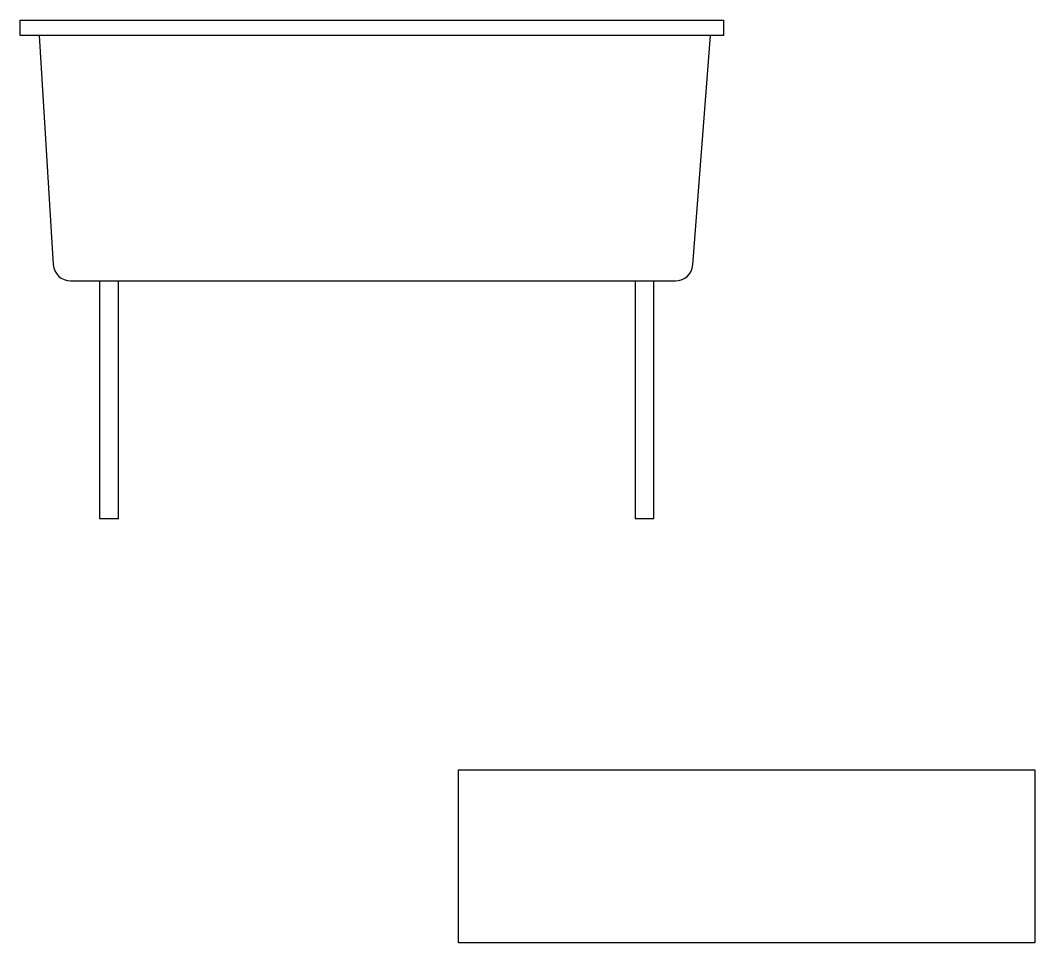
# Model space of a CAD drawing. Extents: x -880 to 0, y 0 to 800.
import ezdxf

# ---------------------------------------------------------------- set-up
doc = ezdxf.new("R2010")
doc.units = 0
doc.header["$LTSCALE"] = 50
doc.layers.get('0').update_dxf_attribs({"linetype": 'CONTINUOUS'})

msp = doc.modelspace()

# ---------------------------------------------------------------- linework, layer by layer
at = {"color": 0}
for points in [[(-880, 800), (-270, 800), (-270, 786.91), (-880, 786.91)], [(0, 0), (-500, 0), (-500, 150), (0, 150)]]:
    msp.add_lwpolyline(points, close=True, dxfattribs=at)
msp.add_lwpolyline([(-863.64, 786.91), (-851.42, 588.2, 0.396335), (-836.45, 574.12), (-311.52, 574.12, 0.391915), (-296.57, 587.97), (-281.27, 786.91)], format="xyb", dxfattribs=at)
for points in [[(-811.29, 574.12), (-811.29, 367.88), (-794.93, 367.88), (-794.93, 574.12)], [(-346.71, 574.12), (-346.71, 367.88), (-330.35, 367.88), (-330.35, 574.12)]]:
    msp.add_lwpolyline(points, dxfattribs=at)

doc.saveas('drawing.dxf')
